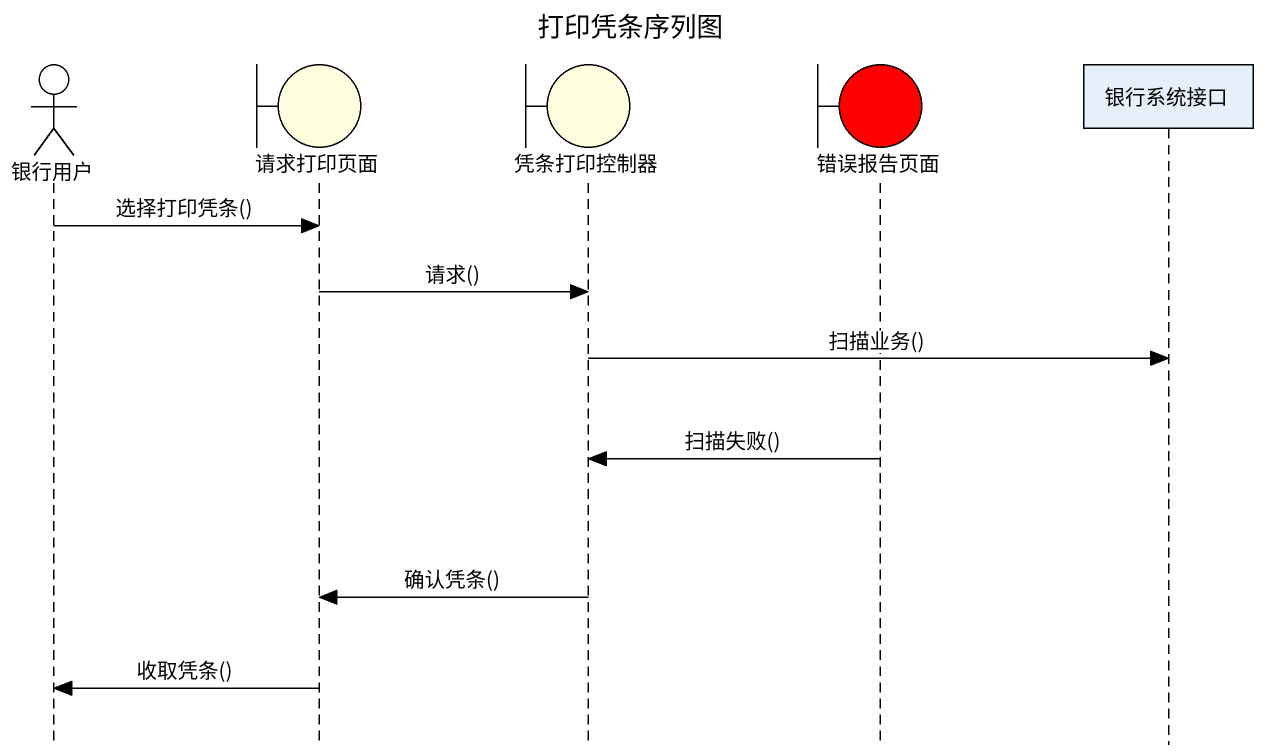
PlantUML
@startuml
title 打印凭条序列图
hide footbox
actor 银行用户
boundary 请求打印页面 #FFFFE0
boundary 凭条打印控制器 #FFFFE0
boundary 错误报告页面 #FF0000
participant 银行系统接口

银行用户 -> 请求打印页面 : 选择打印凭条()
请求打印页面 -> 凭条打印控制器 : 请求()
凭条打印控制器 -> 银行系统接口 : 扫描业务()
错误报告页面 -> 凭条打印控制器 : 扫描失败()
凭条打印控制器 -> 请求打印页面 : 确认凭条()
请求打印页面 -> 银行用户 : 收取凭条()
@enduml
